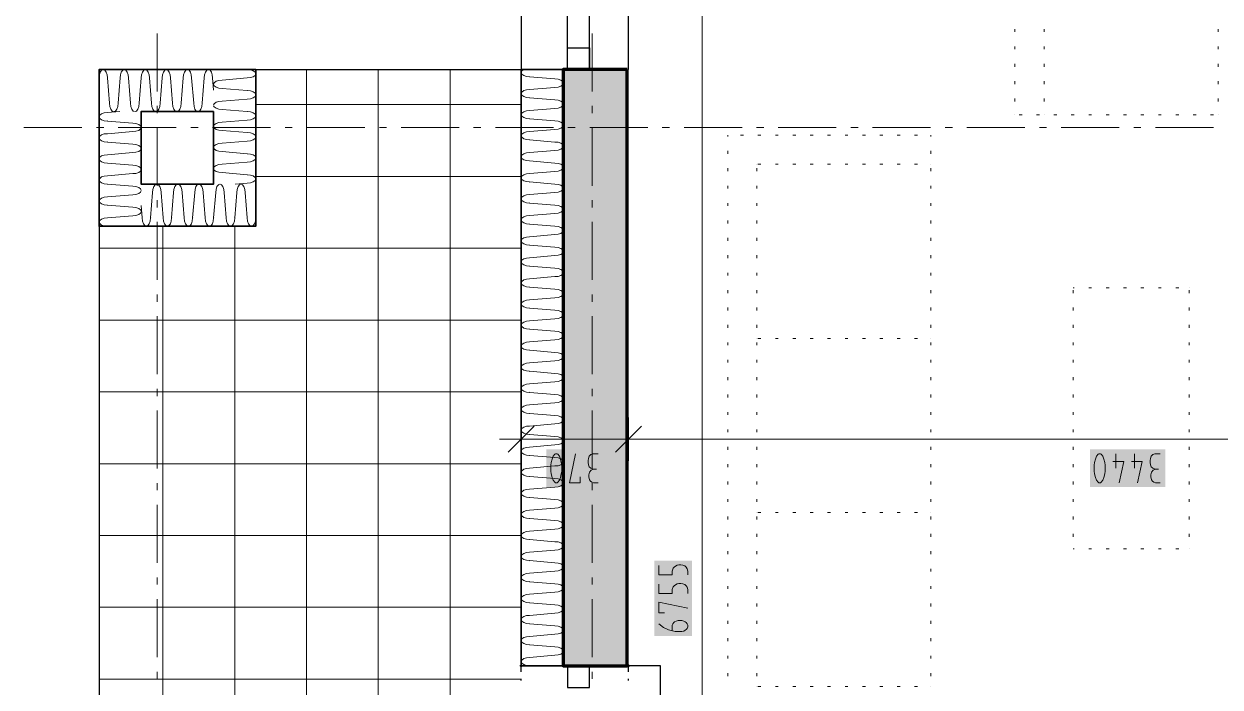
# Model space of a CAD drawing. Header units: millimetres. Extents: x 0 to 594, y 0 to 420.
# Drawn here: x 58.98 to 101.23, y 322.27 to 345.7 of the extents above; entities that cross this region are included whole.
import ezdxf

# ---------------------------------------------------------------- set-up
doc = ezdxf.new("R2010")
doc.units = ezdxf.units.MM
doc.header["$LTSCALE"] = 8
for name, color, linetype in [('PDF_Dvere', 7, 'Continuous'), ('PDF_Koty delkove', 7, 'Continuous'), ('PDF_Nabytek', 7, 'Continuous'), ('PDF_Obecne 0.25', 7, 'Continuous'), ('PDF_Okna', 7, 'Continuous'), ('PDF_Osy hlavni', 7, 'Continuous'), ('PDF_Srafy', 7, 'Continuous'), ('PDF_Steny obvodove nosne', 7, 'Continuous'), ('PDF_Steny sendvic', 7, 'Continuous'), ('PDF_Zatepleni', 7, 'Continuous')]:
    doc.layers.add(name, color=color, linetype=linetype)

msp = doc.modelspace()

# ---------------------------------------------------------------- linework, layer by layer
at = {"layer": 'PDF_Dvere', "lineweight": 25}
msp.add_lwpolyline([(78.183, 323.026), (78.183, 322.257), (78.951, 322.257), (78.951, 323.026)], close=True, dxfattribs=at)
at = {"layer": 'PDF_Koty delkove', "lineweight": 18}
for points in [[(82.938, 159.232), (82.938, 169.575), (82.938, 201.513), (82.938, 202.999), (82.938, 214.633), (82.938, 215.761), (82.938, 237.337), (82.938, 238.823), (82.938, 283.359), (82.938, 285.972), (82.938, 287.356), (82.938, 356.594), (82.938, 360.489)], [(76.543, 331.801), (76.543, 331.032), (76.543, 330.263)], [(80.335, 331.801), (80.335, 331.032), (80.335, 330.263)], [(77.004, 331.493), (76.081, 330.571)], [(80.796, 331.493), (79.874, 330.571)], [(76.543, 331.032), (75.774, 331.032)], [(151.726, 331.032), (138.23, 331.032), (135.604, 331.032), (123.744, 331.032), (117.081, 331.032), (115.595, 331.032), (80.335, 331.032), (76.543, 331.032)], [(77.59, 330.109), (77.59, 329.904), (77.604, 329.802), (77.631, 329.682), (77.672, 329.58), (77.726, 329.511), (77.754, 329.495), (77.808, 329.495), (77.836, 329.511), (77.891, 329.58), (77.932, 329.682), (77.96, 329.802), (77.973, 329.904), (77.973, 330.109), (77.96, 330.211), (77.932, 330.331), (77.891, 330.434), (77.836, 330.502), (77.808, 330.52), (77.754, 330.52), (77.726, 330.502), (77.672, 330.434), (77.631, 330.331), (77.604, 330.211), (77.59, 330.109)], [(78.631, 329.699), (78.631, 329.495), (78.247, 329.495), (78.465, 330.52)], [(79.26, 330.52), (79.068, 330.52), (79, 330.485), (78.945, 330.434), (78.918, 330.348), (78.904, 330.28), (78.904, 330.211), (78.918, 330.126), (78.945, 330.058), (79, 330.007), (79.095, 329.972)], [(96.788, 330.109), (96.788, 329.904), (96.801, 329.802), (96.829, 329.682), (96.87, 329.58), (96.924, 329.511), (96.952, 329.495), (97.006, 329.495), (97.034, 329.511), (97.088, 329.58), (97.129, 329.682), (97.157, 329.802), (97.171, 329.904), (97.171, 330.109), (97.157, 330.211), (97.129, 330.331), (97.088, 330.434), (97.034, 330.502), (97.006, 330.52), (96.952, 330.52), (96.924, 330.502), (96.87, 330.434), (96.829, 330.331), (96.801, 330.211), (96.788, 330.109)], [(97.554, 330.52), (97.554, 330.007)], [(98.211, 330.52), (98.211, 330.007)], [(99.114, 330.52), (98.923, 330.52), (98.855, 330.485), (98.8, 330.434), (98.773, 330.348), (98.759, 330.28), (98.759, 330.211), (98.773, 330.126), (98.8, 330.058), (98.855, 330.007), (98.95, 329.972)], [(97.445, 330.246), (97.828, 330.246), (97.663, 329.495)], [(98.102, 330.246), (98.485, 330.246), (98.32, 329.495)], [(79.26, 329.495), (79.095, 329.495), (79.04, 329.511), (78.986, 329.546), (78.958, 329.597), (78.931, 329.699), (78.931, 329.767), (78.958, 329.87), (79.013, 329.938), (79.095, 329.972), (79.205, 329.972)], [(99.114, 329.495), (98.95, 329.495), (98.895, 329.511), (98.841, 329.546), (98.813, 329.597), (98.786, 329.699), (98.786, 329.767), (98.813, 329.87), (98.868, 329.938), (98.95, 329.972), (99.059, 329.972)], [(81.4, 326.237), (81.878, 326.237), (81.878, 326.374), (81.913, 326.47), (81.964, 326.525), (82.049, 326.579), (82.117, 326.593), (82.185, 326.593), (82.254, 326.579), (82.322, 326.552), (82.373, 326.511), (82.408, 326.457), (82.425, 326.374), (82.425, 326.237)], [(81.4, 326.566), (81.4, 326.237)], [(81.4, 325.909), (81.4, 325.58), (81.878, 325.58), (81.878, 325.717), (81.913, 325.813), (81.964, 325.868), (82.049, 325.922), (82.117, 325.936), (82.185, 325.936), (82.254, 325.922), (82.322, 325.895), (82.373, 325.854), (82.408, 325.8), (82.425, 325.717), (82.425, 325.58)], [(81.604, 324.895), (81.4, 324.895), (81.4, 325.279), (82.425, 325.06)], [(81.878, 324.266), (81.878, 324.458), (81.895, 324.513), (81.929, 324.554), (81.964, 324.581), (82.014, 324.608), (82.083, 324.622), (82.219, 324.622), (82.288, 324.608), (82.339, 324.581), (82.373, 324.554), (82.408, 324.513), (82.425, 324.458), (82.425, 324.403), (82.408, 324.348), (82.373, 324.307), (82.339, 324.28), (82.288, 324.252), (82.219, 324.238), (81.98, 324.238), (81.741, 324.293), (81.57, 324.375), (81.4, 324.513)]]:
    msp.add_lwpolyline(points, dxfattribs=at)
at = {"layer": 'PDF_Koty delkove', "color": 7, "lineweight": 18, "true_color": 0xffffff, "transparency": 33554559}
for points in [[(79.441, 330.673), (77.436, 330.673), (79.441, 329.341), (77.436, 329.341)], [(99.296, 330.673), (96.634, 330.673), (99.296, 329.341), (96.634, 329.341)], [(82.579, 324.084), (82.579, 326.746), (81.246, 324.084), (81.246, 326.746)]]:
    msp.add_solid(points, dxfattribs=at)
at = {"layer": 'PDF_Nabytek', "lineweight": 13}
for points in [[(93.987, 345.42), (93.987, 345.522)], [(95.012, 345.42), (95.012, 345.522)], [(101.162, 345.42), (101.162, 345.522)], [(93.987, 344.805), (93.987, 344.907)], [(95.012, 344.805), (95.012, 344.907)], [(101.162, 344.805), (101.162, 344.907)], [(93.987, 344.19), (93.987, 344.292)], [(95.012, 344.19), (95.012, 344.292)], [(101.162, 344.19), (101.162, 344.292)], [(93.987, 343.575), (93.987, 343.677)], [(95.012, 343.575), (95.012, 343.677)], [(101.162, 343.575), (101.162, 343.677)], [(93.987, 342.96), (93.987, 343.062)], [(95.012, 342.96), (95.012, 343.062)], [(101.162, 342.96), (101.162, 343.062)], [(93.987, 342.486), (93.987, 342.486)], [(93.987, 342.486), (93.987, 342.486)], [(94.235, 342.486), (94.132, 342.486)], [(94.85, 342.486), (94.747, 342.486)], [(95.012, 342.486), (95.012, 342.486)], [(95.465, 342.486), (95.362, 342.486)], [(96.08, 342.486), (95.977, 342.486)], [(96.695, 342.486), (96.592, 342.486)], [(97.31, 342.486), (97.207, 342.486)], [(97.925, 342.486), (97.822, 342.486)], [(98.54, 342.486), (98.437, 342.486)], [(99.155, 342.486), (99.052, 342.486)], [(99.77, 342.486), (99.667, 342.486)], [(100.385, 342.486), (100.282, 342.486)], [(101, 342.486), (100.897, 342.486)], [(101.162, 342.486), (101.162, 342.486)], [(83.843, 341.767), (83.843, 341.767)], [(83.843, 341.73), (83.843, 341.767)], [(83.843, 341.767), (83.843, 341.767)], [(84.395, 341.767), (84.292, 341.767)], [(85.01, 341.767), (84.907, 341.767)], [(85.625, 341.767), (85.522, 341.767)], [(86.24, 341.767), (86.137, 341.767)], [(86.855, 341.767), (86.752, 341.767)], [(87.47, 341.767), (87.367, 341.767)], [(88.085, 341.767), (87.982, 341.767)], [(88.7, 341.767), (88.597, 341.767)], [(89.315, 341.767), (89.212, 341.767)], [(89.93, 341.767), (89.827, 341.767)], [(90.545, 341.767), (90.442, 341.767)], [(91.018, 341.73), (91.018, 341.767)], [(91.018, 341.767), (91.018, 341.767)], [(91.018, 341.767), (91.018, 341.767)], [(83.843, 341.115), (83.843, 341.217)], [(91.018, 341.115), (91.018, 341.217)], [(83.843, 340.5), (83.843, 340.602)], [(84.868, 340.742), (84.868, 340.742)], [(84.868, 340.742), (84.868, 340.742)], [(84.868, 340.5), (84.868, 340.602)], [(85.01, 340.742), (84.907, 340.742)], [(85.625, 340.742), (85.522, 340.742)], [(86.24, 340.742), (86.137, 340.742)], [(86.855, 340.742), (86.752, 340.742)], [(87.47, 340.742), (87.367, 340.742)], [(88.085, 340.742), (87.982, 340.742)], [(88.7, 340.742), (88.597, 340.742)], [(89.315, 340.742), (89.212, 340.742)], [(89.93, 340.742), (89.827, 340.742)], [(90.545, 340.742), (90.442, 340.742)], [(91.018, 340.742), (91.018, 340.742)], [(91.018, 340.5), (91.018, 340.602)], [(83.843, 339.885), (83.843, 339.987)], [(84.868, 339.885), (84.868, 339.987)], [(91.018, 339.885), (91.018, 339.987)], [(83.843, 339.27), (83.843, 339.372)], [(84.868, 339.27), (84.868, 339.372)], [(91.018, 339.27), (91.018, 339.372)], [(83.843, 338.655), (83.843, 338.757)], [(84.868, 338.655), (84.868, 338.757)], [(91.018, 338.655), (91.018, 338.757)], [(83.843, 338.04), (83.843, 338.142)], [(84.868, 338.04), (84.868, 338.142)], [(91.018, 338.04), (91.018, 338.142)], [(83.843, 337.425), (83.843, 337.527)], [(84.868, 337.425), (84.868, 337.527)], [(91.018, 337.425), (91.018, 337.527)], [(83.843, 336.81), (83.843, 336.912)], [(84.868, 336.81), (84.868, 336.912)], [(91.018, 336.81), (91.018, 336.912)], [(96.08, 336.383), (96.037, 336.383)], [(96.037, 336.383), (96.037, 336.383)], [(96.037, 336.383), (96.037, 336.383)], [(96.695, 336.383), (96.592, 336.383)], [(97.31, 336.383), (97.207, 336.383)], [(97.925, 336.383), (97.822, 336.383)], [(98.54, 336.383), (98.437, 336.383)], [(99.155, 336.383), (99.052, 336.383)], [(99.77, 336.383), (99.667, 336.383)], [(100.137, 336.383), (100.137, 336.383)], [(100.137, 336.383), (100.137, 336.383)], [(83.843, 336.195), (83.843, 336.297)], [(84.868, 336.195), (84.868, 336.297)], [(91.018, 336.195), (91.018, 336.297)], [(96.037, 336.195), (96.037, 336.297)], [(100.137, 336.195), (100.137, 336.297)], [(83.843, 335.58), (83.843, 335.682)], [(84.868, 335.58), (84.868, 335.682)], [(91.018, 335.58), (91.018, 335.682)], [(96.037, 335.58), (96.037, 335.682)], [(100.137, 335.58), (100.137, 335.682)], [(83.843, 334.965), (83.843, 335.067)], [(84.868, 334.965), (84.868, 335.067)], [(91.018, 334.965), (91.018, 335.067)], [(96.037, 334.965), (96.037, 335.067)], [(100.137, 334.965), (100.137, 335.067)], [(83.843, 334.35), (83.843, 334.452)], [(84.868, 334.592), (84.868, 334.592)], [(84.868, 334.35), (84.868, 334.452)], [(85.01, 334.592), (84.907, 334.592)], [(85.625, 334.592), (85.522, 334.592)], [(86.24, 334.592), (86.137, 334.592)], [(86.855, 334.592), (86.752, 334.592)], [(87.47, 334.592), (87.367, 334.592)], [(88.085, 334.592), (87.982, 334.592)], [(88.7, 334.592), (88.597, 334.592)], [(89.315, 334.592), (89.212, 334.592)], [(89.93, 334.592), (89.827, 334.592)], [(90.545, 334.592), (90.442, 334.592)], [(91.018, 334.592), (91.018, 334.592)], [(91.018, 334.35), (91.018, 334.452)], [(96.037, 334.35), (96.037, 334.452)], [(100.137, 334.35), (100.137, 334.452)], [(83.843, 333.735), (83.843, 333.837)], [(84.868, 333.735), (84.868, 333.837)], [(91.018, 333.735), (91.018, 333.837)], [(96.037, 333.735), (96.037, 333.837)], [(100.137, 333.735), (100.137, 333.837)], [(83.843, 333.12), (83.843, 333.222)], [(84.868, 333.12), (84.868, 333.222)], [(91.018, 333.12), (91.018, 333.222)], [(96.037, 333.12), (96.037, 333.222)], [(100.137, 333.12), (100.137, 333.222)], [(83.843, 332.505), (83.843, 332.607)], [(84.868, 332.505), (84.868, 332.607)], [(91.018, 332.505), (91.018, 332.607)], [(96.037, 332.505), (96.037, 332.607)], [(100.137, 332.505), (100.137, 332.607)], [(83.843, 331.89), (83.843, 331.992)], [(84.868, 331.89), (84.868, 331.992)], [(91.018, 331.89), (91.018, 331.992)], [(96.037, 331.89), (96.037, 331.992)], [(100.137, 331.89), (100.137, 331.992)], [(83.843, 331.275), (83.843, 331.377)], [(84.868, 331.275), (84.868, 331.377)], [(91.018, 331.275), (91.018, 331.377)], [(96.037, 331.275), (96.037, 331.377)], [(100.137, 331.275), (100.137, 331.377)], [(83.843, 330.66), (83.843, 330.762)], [(84.868, 330.66), (84.868, 330.762)], [(91.018, 330.66), (91.018, 330.762)], [(96.037, 330.66), (96.037, 330.762)], [(100.137, 330.66), (100.137, 330.762)], [(83.843, 330.045), (83.843, 330.147)], [(84.868, 330.045), (84.868, 330.147)], [(91.018, 330.045), (91.018, 330.147)], [(96.037, 330.045), (96.037, 330.147)], [(100.137, 330.045), (100.137, 330.147)], [(83.843, 329.43), (83.843, 329.532)], [(84.868, 329.43), (84.868, 329.532)], [(91.018, 329.43), (91.018, 329.532)], [(96.037, 329.43), (96.037, 329.532)], [(100.137, 329.43), (100.137, 329.532)], [(83.843, 328.815), (83.843, 328.917)], [(84.868, 328.815), (84.868, 328.917)], [(91.018, 328.815), (91.018, 328.917)], [(96.037, 328.815), (96.037, 328.917)], [(100.137, 328.815), (100.137, 328.917)], [(84.868, 328.442), (84.868, 328.442)], [(85.01, 328.442), (84.907, 328.442)], [(85.625, 328.442), (85.522, 328.442)], [(86.24, 328.442), (86.137, 328.442)], [(86.855, 328.442), (86.752, 328.442)], [(87.47, 328.442), (87.367, 328.442)], [(88.085, 328.442), (87.982, 328.442)], [(88.7, 328.442), (88.597, 328.442)], [(89.315, 328.442), (89.212, 328.442)], [(89.93, 328.442), (89.827, 328.442)], [(90.545, 328.442), (90.442, 328.442)], [(91.018, 328.442), (91.018, 328.442)], [(83.843, 328.2), (83.843, 328.302)], [(84.868, 328.2), (84.868, 328.302)], [(91.018, 328.2), (91.018, 328.302)], [(96.037, 328.2), (96.037, 328.302)], [(100.137, 328.2), (100.137, 328.302)], [(83.843, 327.585), (83.843, 327.687)], [(84.868, 327.585), (84.868, 327.687)], [(91.018, 327.585), (91.018, 327.687)], [(96.037, 327.585), (96.037, 327.687)], [(100.137, 327.585), (100.137, 327.687)], [(83.843, 326.97), (83.843, 327.072)], [(84.868, 326.97), (84.868, 327.072)], [(91.018, 326.97), (91.018, 327.072)], [(96.08, 327.158), (96.037, 327.158)], [(96.037, 327.158), (96.037, 327.158)], [(96.037, 327.158), (96.037, 327.158)], [(96.695, 327.158), (96.592, 327.158)], [(97.31, 327.158), (97.207, 327.158)], [(97.925, 327.158), (97.822, 327.158)], [(98.54, 327.158), (98.437, 327.158)], [(99.155, 327.158), (99.052, 327.158)], [(99.77, 327.158), (99.667, 327.158)], [(100.137, 327.158), (100.137, 327.158)], [(100.137, 327.158), (100.137, 327.158)], [(83.843, 326.355), (83.843, 326.457)], [(84.868, 326.355), (84.868, 326.457)], [(91.018, 326.355), (91.018, 326.457)], [(83.843, 325.74), (83.843, 325.842)], [(84.868, 325.74), (84.868, 325.842)], [(91.018, 325.74), (91.018, 325.842)], [(83.843, 325.125), (83.843, 325.227)], [(84.868, 325.125), (84.868, 325.227)], [(91.018, 325.125), (91.018, 325.227)], [(83.843, 324.51), (83.843, 324.612)], [(84.868, 324.51), (84.868, 324.612)], [(91.018, 324.51), (91.018, 324.612)], [(83.843, 323.895), (83.843, 323.997)], [(84.868, 323.895), (84.868, 323.997)], [(91.018, 323.895), (91.018, 323.997)], [(83.843, 323.28), (83.843, 323.382)], [(84.868, 323.28), (84.868, 323.382)], [(91.018, 323.28), (91.018, 323.382)], [(83.843, 322.665), (83.843, 322.767)], [(84.868, 322.665), (84.868, 322.767)], [(91.018, 322.665), (91.018, 322.767)], [(84.868, 322.292), (84.868, 322.292)], [(84.868, 322.292), (84.868, 322.292)], [(85.01, 322.292), (84.907, 322.292)], [(85.625, 322.292), (85.522, 322.292)], [(86.24, 322.292), (86.137, 322.292)], [(86.855, 322.292), (86.752, 322.292)], [(87.47, 322.292), (87.367, 322.292)], [(88.085, 322.292), (87.982, 322.292)], [(88.7, 322.292), (88.597, 322.292)], [(89.315, 322.292), (89.212, 322.292)], [(89.93, 322.292), (89.827, 322.292)], [(90.545, 322.292), (90.442, 322.292)], [(91.018, 322.292), (91.018, 322.292)]]:
    msp.add_lwpolyline(points, dxfattribs=at)
at = {"layer": 'PDF_Obecne 0.25', "lineweight": 25}
for points in [[(67.164, 344.089), (76.543, 344.089)], [(61.629, 338.554), (61.629, 287.254)], [(80.335, 312.776), (81.463, 312.776), (81.463, 323.026), (80.335, 323.026)]]:
    msp.add_lwpolyline(points, dxfattribs=at)
at = {"layer": 'PDF_Okna', "lineweight": 25}
for points in [[(76.543, 354.339), (76.543, 344.089)], [(78.183, 344.089), (78.183, 354.339)], [(78.951, 344.089), (78.951, 354.339)], [(80.335, 344.089), (80.335, 354.339)]]:
    msp.add_lwpolyline(points, dxfattribs=at)
msp.add_lwpolyline([(78.183, 344.089), (78.183, 344.858), (78.951, 344.858), (78.951, 344.089)], close=True, dxfattribs=at)
at = {"layer": 'PDF_Osy hlavni', "lineweight": 18}
for points in [[(63.679, 343.318), (63.679, 345.368)], [(79.054, 345.368), (79.054, 343.318), (79.054, 345.368)], [(63.679, 342.55), (63.679, 342.806)], [(79.054, 342.806), (79.054, 342.55), (79.054, 342.806)], [(61.025, 342.039), (58.975, 342.039)], [(61.794, 342.039), (61.537, 342.039)], [(64.356, 342.039), (62.306, 342.039)], [(63.679, 339.987), (63.679, 342.037)], [(65.125, 342.039), (64.869, 342.039)], [(67.687, 342.039), (65.637, 342.039)], [(68.456, 342.039), (68.2, 342.039)], [(71.019, 342.039), (68.969, 342.039)], [(71.787, 342.039), (71.531, 342.039)], [(74.35, 342.039), (72.3, 342.039)], [(75.119, 342.039), (74.862, 342.039)], [(77.681, 342.039), (75.631, 342.039)], [(78.45, 342.039), (78.194, 342.039)], [(81.012, 342.039), (78.962, 342.039)], [(79.054, 342.037), (79.054, 339.987), (79.054, 342.037)], [(81.781, 342.039), (81.525, 342.039)], [(84.344, 342.039), (82.294, 342.039)], [(85.112, 342.039), (84.856, 342.039)], [(87.675, 342.039), (85.625, 342.039)], [(88.443, 342.039), (88.187, 342.039)], [(91.006, 342.039), (88.956, 342.039)], [(91.775, 342.039), (91.518, 342.039)], [(94.337, 342.039), (92.287, 342.039)], [(95.106, 342.039), (94.85, 342.039)], [(97.668, 342.039), (95.618, 342.039)], [(98.437, 342.039), (98.181, 342.039)], [(101, 342.039), (98.95, 342.039)], [(63.679, 339.218), (63.679, 339.475)], [(79.054, 339.475), (79.054, 339.218), (79.054, 339.475)], [(63.679, 336.656), (63.679, 338.706)], [(79.054, 338.706), (79.054, 336.656), (79.054, 338.706)], [(63.679, 335.887), (63.679, 336.143)], [(79.054, 336.143), (79.054, 335.887), (79.054, 336.143)], [(63.679, 333.325), (63.679, 335.375)], [(79.054, 335.375), (79.054, 333.325), (79.054, 335.375)], [(63.679, 332.556), (63.679, 332.812)], [(79.054, 332.812), (79.054, 332.556), (79.054, 332.812)], [(63.679, 329.993), (63.679, 332.043)], [(79.054, 332.043), (79.054, 329.993), (79.054, 332.043)], [(63.679, 329.225), (63.679, 329.481)], [(79.054, 329.481), (79.054, 329.225), (79.054, 329.481)], [(63.679, 326.662), (63.679, 328.712)], [(79.054, 328.712), (79.054, 326.662), (79.054, 328.712)], [(63.679, 325.893), (63.679, 326.15)], [(79.054, 326.15), (79.054, 325.893), (79.054, 326.15)], [(63.679, 323.331), (63.679, 325.381)], [(79.054, 325.381), (79.054, 323.331), (79.054, 325.381)], [(63.679, 322.562), (63.679, 322.818)], [(79.054, 322.562), (79.054, 322.818), (79.054, 322.562)]]:
    msp.add_lwpolyline(points, dxfattribs=at)
at = {"layer": 'PDF_Srafy', "lineweight": 9}
for points in [[(68.957, 344.089), (68.957, 342.85), (68.957, 337.776), (68.957, 332.703), (68.957, 327.629), (68.957, 322.556), (68.957, 317.482), (68.957, 312.409), (68.957, 307.335), (68.957, 302.262), (68.957, 297.189), (68.957, 292.115)], [(71.494, 344.089), (71.494, 340.313), (71.494, 335.239), (71.494, 330.166), (71.494, 325.093), (71.494, 320.019), (71.494, 314.946), (71.494, 309.872), (71.494, 304.799), (71.494, 299.725), (71.494, 294.652), (71.494, 289.578), (71.494, 287.254)], [(74.031, 344.089), (74.031, 342.85), (74.031, 337.776)], [(76.543, 342.85), (74.031, 342.85), (68.957, 342.85), (67.164, 342.85)], [(76.543, 340.313), (71.494, 340.313), (67.164, 340.313)], [(63.884, 338.554), (63.884, 337.776), (63.884, 332.703), (63.884, 327.629), (63.884, 322.556), (63.884, 317.482), (63.884, 312.409), (63.884, 307.335), (63.884, 302.262), (63.884, 297.189)], [(66.421, 338.554), (66.421, 335.239), (66.421, 330.166), (66.421, 325.093), (66.421, 320.019), (66.421, 314.946), (66.421, 309.872), (66.421, 304.799), (66.421, 299.725), (66.421, 294.652)], [(76.543, 337.776), (74.031, 337.776), (68.957, 337.776), (63.884, 337.776), (61.629, 337.776)], [(74.031, 337.776), (74.031, 332.703), (74.031, 327.629), (74.031, 322.556), (74.031, 317.482), (74.031, 312.409), (74.031, 307.335), (74.031, 302.262), (74.031, 297.189), (74.031, 292.115), (74.031, 287.254)], [(76.543, 335.239), (71.494, 335.239), (66.421, 335.239), (61.629, 335.239)], [(63.884, 332.703), (61.629, 332.703)], [(76.543, 332.703), (74.031, 332.703), (68.957, 332.703), (63.884, 332.703)], [(76.543, 330.166), (71.494, 330.166), (66.421, 330.166), (61.629, 330.166)], [(63.884, 327.629), (61.629, 327.629)], [(76.543, 327.629), (74.031, 327.629), (68.957, 327.629), (63.884, 327.629)], [(66.421, 325.093), (61.629, 325.093)], [(76.543, 325.093), (71.494, 325.093), (66.421, 325.093)], [(68.957, 322.556), (63.884, 322.556), (61.629, 322.556)], [(76.543, 322.556), (74.031, 322.556), (68.957, 322.556)]]:
    msp.add_lwpolyline(points, dxfattribs=at)
at = {"layer": 'PDF_Steny obvodove nosne', "lineweight": 70}
msp.add_lwpolyline([(80.284, 344.089), (78.951, 344.089), (78.183, 344.089), (78.029, 344.089), (78.029, 323.026), (78.183, 323.026), (78.951, 323.026), (80.284, 323.026), (80.284, 344.089)], dxfattribs=at)
at = {"layer": 'PDF_Steny obvodove nosne', "color": 9, "lineweight": 9, "true_color": 0xc0c0c0, "transparency": 33554559}
msp.add_solid([(80.284, 323.026), (80.284, 344.089), (78.029, 323.026), (78.029, 344.089)], dxfattribs=at)
at = {"layer": 'PDF_Steny sendvic', "lineweight": 25}
for points in [[(76.543, 322.818), (76.543, 323.026)], [(80.335, 322.818), (80.335, 323.026)], [(76.543, 322.511), (76.543, 322.562)], [(80.335, 322.511), (80.335, 322.562)]]:
    msp.add_lwpolyline(points, dxfattribs=at)
at = {"layer": 'PDF_Steny sendvic', "lineweight": 25, "transparency": 33554559}
for points in [[(76.543, 322.962), (76.479, 323.026), (76.607, 323.026), (76.543, 323.09)], [(80.335, 322.962), (80.271, 323.026), (80.399, 323.026), (80.335, 323.09)]]:
    msp.add_solid(points, dxfattribs=at)
at = {"layer": 'PDF_Zatepleni', "lineweight": 9}
for points in [[(61.778, 344.089), (61.721, 344.067), (61.673, 344.002), (61.64, 343.906), (61.629, 343.792)], [(62.134, 342.603), (62.092, 342.624), (62.044, 342.689), (62.011, 342.786), (62, 342.9), (61.926, 343.792), (61.915, 343.906), (61.883, 344.002), (61.835, 344.067), (61.778, 344.089)], [(62.165, 342.603), (62.206, 342.624), (62.255, 342.689), (62.287, 342.786), (62.299, 342.9), (62.372, 343.792), (62.384, 343.906), (62.416, 344.002), (62.464, 344.067), (62.521, 344.089)], [(62.669, 343.792), (62.658, 343.906), (62.626, 344.002), (62.578, 344.067), (62.521, 344.089)], [(63.042, 342.9), (63.115, 343.792), (63.127, 343.906), (63.159, 344.002), (63.207, 344.067), (63.264, 344.089)], [(63.413, 343.792), (63.401, 343.906), (63.369, 344.002), (63.321, 344.067), (63.264, 344.089)], [(63.785, 342.9), (63.858, 343.792), (63.87, 343.906), (63.902, 344.002), (63.95, 344.067), (64.007, 344.089)], [(64.156, 343.792), (64.144, 343.906), (64.112, 344.002), (64.064, 344.067), (64.007, 344.089)], [(64.528, 342.9), (64.602, 343.792), (64.613, 343.906), (64.645, 344.002), (64.693, 344.067), (64.75, 344.089)], [(64.899, 343.792), (64.887, 343.906), (64.855, 344.002), (64.807, 344.067), (64.75, 344.089)], [(65.271, 342.9), (65.345, 343.792), (65.356, 343.906), (65.388, 344.002), (65.436, 344.067), (65.493, 344.089)], [(65.642, 343.792), (65.631, 343.906), (65.598, 344.002), (65.55, 344.067), (65.493, 344.089)], [(65.678, 343.585), (65.699, 343.626), (65.764, 343.675), (65.861, 343.707), (65.975, 343.719), (66.867, 343.792), (66.981, 343.803), (67.077, 343.836), (67.141, 343.884), (67.164, 343.941), (67.141, 343.998), (67.077, 344.046), (66.981, 344.078), (66.867, 344.089)], [(76.637, 344.089), (76.63, 344.087), (76.565, 344.039), (76.543, 343.982)], [(76.543, 343.982), (76.565, 343.925), (76.63, 343.877), (76.726, 343.845), (76.84, 343.833)], [(62.669, 343.792), (62.743, 342.9)], [(63.413, 343.792), (63.486, 342.9)], [(64.156, 343.792), (64.229, 342.9)], [(64.899, 343.792), (64.972, 342.9)], [(65.642, 343.792), (65.678, 343.357)], [(65.678, 342.842), (65.699, 342.883), (65.764, 342.932), (65.861, 342.964), (65.975, 342.976), (66.867, 343.049), (66.981, 343.06), (67.077, 343.093), (67.141, 343.141), (67.164, 343.198), (67.141, 343.255), (67.077, 343.303), (66.981, 343.335), (66.867, 343.346), (65.975, 343.42), (65.861, 343.431), (65.764, 343.464), (65.699, 343.512), (65.678, 343.554)], [(77.732, 343.76), (76.84, 343.833)], [(77.732, 343.76), (77.732, 343.76)], [(78.029, 343.626), (78.008, 343.667), (77.943, 343.716), (77.846, 343.748), (77.732, 343.76)], [(77.732, 343.461), (77.846, 343.472), (77.943, 343.505), (78.008, 343.553), (78.029, 343.595)], [(65.975, 343.42), (65.975, 343.42)], [(76.84, 343.387), (76.726, 343.376), (76.63, 343.344), (76.565, 343.296), (76.543, 343.239)], [(76.543, 343.239), (76.565, 343.182), (76.63, 343.134), (76.726, 343.101), (76.84, 343.09)], [(76.84, 343.387), (77.732, 343.461)], [(62.299, 342.9), (62.299, 342.9)], [(62.743, 342.9), (62.754, 342.786), (62.787, 342.689), (62.835, 342.624), (62.877, 342.603)], [(62.998, 342.689), (63.03, 342.786), (63.042, 342.9)], [(63.042, 342.9), (63.042, 342.9)], [(63.486, 342.9), (63.498, 342.786), (63.53, 342.689), (63.578, 342.624), (63.62, 342.603)], [(63.651, 342.603), (63.693, 342.624), (63.741, 342.689), (63.773, 342.786), (63.785, 342.9)], [(63.785, 342.9), (63.785, 342.9)], [(64.229, 342.9), (64.241, 342.786), (64.273, 342.689), (64.321, 342.624), (64.363, 342.603)], [(64.394, 342.603), (64.436, 342.624), (64.484, 342.689), (64.517, 342.786), (64.528, 342.9)], [(64.528, 342.9), (64.528, 342.9)], [(64.972, 342.9), (64.984, 342.786), (65.016, 342.689), (65.065, 342.624), (65.106, 342.603)], [(65.137, 342.603), (65.179, 342.624), (65.227, 342.689), (65.26, 342.786), (65.271, 342.9)], [(65.271, 342.9), (65.271, 342.9)], [(65.678, 342.811), (65.699, 342.769), (65.764, 342.721), (65.861, 342.688), (65.975, 342.677), (66.867, 342.603), (66.981, 342.592), (67.077, 342.56), (67.141, 342.511), (67.164, 342.455), (67.141, 342.398), (67.077, 342.349), (66.981, 342.317), (66.867, 342.306), (65.975, 342.232), (65.861, 342.221), (65.764, 342.189), (65.699, 342.14), (65.678, 342.099)], [(77.732, 343.017), (76.84, 343.09)], [(76.84, 342.644), (77.732, 342.718)], [(77.732, 343.017), (77.732, 343.017)], [(78.029, 342.883), (78.008, 342.924), (77.943, 342.973), (77.846, 343.005), (77.732, 343.017)], [(77.732, 342.718), (77.846, 342.729), (77.943, 342.762), (78.008, 342.81), (78.029, 342.852)], [(62.361, 342.603), (61.926, 342.567), (61.813, 342.556), (61.716, 342.524), (61.652, 342.476), (61.629, 342.419), (61.652, 342.362), (61.716, 342.314), (61.813, 342.281), (61.926, 342.27), (62.818, 342.196)], [(62.908, 342.603), (62.95, 342.624), (62.998, 342.689)], [(65.975, 342.677), (65.975, 342.677)], [(76.84, 342.644), (76.726, 342.633), (76.63, 342.601), (76.565, 342.552), (76.543, 342.496)], [(76.543, 342.496), (76.565, 342.439), (76.63, 342.39), (76.726, 342.358), (76.84, 342.347)], [(77.732, 342.273), (76.84, 342.347)], [(63.115, 342.032), (63.094, 341.99), (63.029, 341.942), (62.932, 341.909), (62.818, 341.898), (61.926, 341.824), (61.813, 341.813), (61.716, 341.781), (61.652, 341.732), (61.629, 341.676), (61.652, 341.619), (61.716, 341.57), (61.813, 341.538), (61.926, 341.527), (62.818, 341.453)], [(62.818, 342.196), (62.818, 342.196)], [(63.115, 342.063), (63.094, 342.104), (63.029, 342.153), (62.932, 342.185), (62.818, 342.196)], [(65.678, 341.356), (65.699, 341.397), (65.764, 341.446), (65.861, 341.478), (65.975, 341.489), (66.867, 341.563), (66.981, 341.574), (67.077, 341.606), (67.141, 341.655), (67.164, 341.711), (67.141, 341.768), (67.077, 341.817), (66.981, 341.849), (66.867, 341.86), (65.975, 341.934), (65.861, 341.945), (65.764, 341.977), (65.699, 342.026), (65.678, 342.067)], [(65.975, 341.934), (65.975, 341.934)], [(76.84, 341.901), (76.726, 341.89), (76.63, 341.858), (76.565, 341.809), (76.543, 341.752)], [(76.84, 341.901), (77.732, 341.975)], [(77.732, 342.273), (77.732, 342.273)], [(78.008, 342.181), (77.943, 342.23), (77.846, 342.262), (77.732, 342.273)], [(77.732, 341.975), (77.846, 341.986), (77.943, 342.018), (78.008, 342.067), (78.029, 342.108)], [(78.029, 342.14), (78.008, 342.181)], [(62.818, 341.453), (62.818, 341.453)], [(63.115, 341.32), (63.094, 341.361), (63.029, 341.41), (62.932, 341.442), (62.818, 341.453)], [(76.543, 341.752), (76.565, 341.696), (76.63, 341.647)], [(76.63, 341.647), (76.726, 341.615), (76.84, 341.604)], [(77.732, 341.53), (76.84, 341.604)], [(77.732, 341.53), (77.732, 341.53)], [(78.029, 341.397), (78.008, 341.438), (77.943, 341.487), (77.846, 341.519), (77.732, 341.53)], [(63.115, 341.288), (63.094, 341.247), (63.029, 341.198), (62.932, 341.166), (62.818, 341.155), (61.926, 341.081), (61.813, 341.07), (61.716, 341.038), (61.652, 340.989), (61.629, 340.932), (61.652, 340.876), (61.716, 340.827), (61.813, 340.795), (61.926, 340.784), (62.818, 340.71)], [(65.678, 340.612), (65.699, 340.654), (65.764, 340.702), (65.861, 340.735), (65.975, 340.746), (66.867, 340.82), (66.981, 340.831), (67.077, 340.863), (67.141, 340.911), (67.164, 340.968), (67.141, 341.025), (67.077, 341.073), (66.981, 341.106), (66.867, 341.117), (65.975, 341.191), (65.861, 341.202), (65.764, 341.234), (65.699, 341.283), (65.678, 341.324)], [(65.975, 341.191), (65.975, 341.191)], [(76.84, 341.158), (76.726, 341.147), (76.63, 341.114), (76.565, 341.066), (76.543, 341.009)], [(76.84, 341.158), (77.732, 341.232)], [(77.732, 341.232), (77.846, 341.243), (77.943, 341.275), (78.008, 341.324), (78.029, 341.365)], [(62.818, 340.71), (62.818, 340.71)], [(63.115, 340.576), (63.094, 340.618), (63.029, 340.667), (62.932, 340.699), (62.818, 340.71)], [(76.543, 341.009), (76.565, 340.952), (76.63, 340.904), (76.726, 340.872), (76.84, 340.861)], [(77.732, 340.787), (76.84, 340.861)], [(77.732, 340.787), (77.732, 340.787)], [(78.029, 340.653), (78.008, 340.695), (77.943, 340.743), (77.846, 340.776), (77.732, 340.787)], [(77.732, 340.488), (77.846, 340.5), (77.943, 340.532), (78.008, 340.581), (78.029, 340.622)], [(63.115, 340.545), (63.094, 340.504), (63.029, 340.455), (62.932, 340.423), (62.818, 340.412), (61.926, 340.338), (61.813, 340.327), (61.716, 340.294), (61.652, 340.246), (61.629, 340.189), (61.629, 340.189), (61.652, 340.132), (61.716, 340.084), (61.813, 340.052), (61.926, 340.041), (62.818, 339.967)], [(66.432, 340.041), (66.867, 340.077), (66.981, 340.088), (67.077, 340.12), (67.141, 340.168), (67.164, 340.225), (67.141, 340.282), (67.077, 340.33), (66.981, 340.363), (66.867, 340.374), (65.975, 340.447), (65.861, 340.459), (65.764, 340.491), (65.699, 340.54), (65.678, 340.581)], [(65.975, 340.447), (65.975, 340.447)], [(76.84, 340.415), (76.726, 340.404), (76.63, 340.371), (76.565, 340.323), (76.543, 340.266)], [(76.543, 340.266), (76.565, 340.209), (76.63, 340.161), (76.726, 340.129), (76.84, 340.118)], [(76.84, 340.415), (77.732, 340.488)], [(63.115, 339.802), (63.094, 339.761), (63.029, 339.712), (62.932, 339.68), (62.818, 339.668), (61.926, 339.595), (61.813, 339.584), (61.716, 339.551), (61.652, 339.503), (61.629, 339.446), (61.652, 339.389), (61.716, 339.341), (61.813, 339.309), (61.926, 339.298), (62.818, 339.224)], [(62.818, 339.967), (62.818, 339.967)], [(63.115, 339.833), (63.094, 339.875), (63.029, 339.923), (62.932, 339.956), (62.818, 339.967)], [(63.656, 340.041), (63.614, 340.019), (63.566, 339.955), (63.533, 339.858), (63.522, 339.743)], [(63.821, 339.743), (63.809, 339.858), (63.777, 339.955), (63.729, 340.019), (63.687, 340.041)], [(64.399, 340.041), (64.357, 340.019), (64.309, 339.955), (64.276, 339.858), (64.265, 339.743)], [(64.564, 339.743), (64.552, 339.858), (64.52, 339.955), (64.472, 340.019), (64.43, 340.041)], [(65.142, 340.041), (65.1, 340.019), (65.052, 339.955), (65.02, 339.858), (65.008, 339.743)], [(65.307, 339.743), (65.296, 339.858), (65.263, 339.955), (65.215, 340.019), (65.173, 340.041)], [(65.844, 340.019), (65.795, 339.955), (65.763, 339.858), (65.751, 339.743)], [(65.885, 340.041), (65.844, 340.019)], [(66.05, 339.743), (66.039, 339.858), (66.006, 339.955), (65.958, 340.019), (65.916, 340.041)], [(66.628, 340.041), (66.587, 340.019), (66.538, 339.955), (66.506, 339.858), (66.494, 339.743), (66.421, 338.852), (66.41, 338.738), (66.377, 338.642), (66.329, 338.577), (66.272, 338.554)], [(66.659, 340.041), (66.701, 340.019), (66.749, 339.955), (66.782, 339.858), (66.793, 339.743), (66.867, 338.852), (66.878, 338.738), (66.91, 338.642), (66.959, 338.577), (67.015, 338.554)], [(77.732, 340.044), (76.84, 340.118)], [(77.732, 340.044), (77.732, 340.044)], [(78.029, 339.91), (78.008, 339.952), (77.943, 340), (77.846, 340.033), (77.732, 340.044)], [(77.732, 339.745), (77.846, 339.757), (77.943, 339.789), (78.008, 339.838), (78.029, 339.879)], [(63.522, 339.743), (63.448, 338.852), (63.437, 338.738), (63.405, 338.642), (63.357, 338.577), (63.3, 338.554)], [(63.522, 339.743), (63.522, 339.743)], [(63.894, 338.852), (63.821, 339.743)], [(64.265, 339.743), (64.192, 338.852), (64.18, 338.738), (64.148, 338.642), (64.1, 338.577), (64.043, 338.554)], [(64.265, 339.743), (64.265, 339.743)], [(64.637, 338.852), (64.564, 339.743)], [(65.008, 339.743), (64.935, 338.852), (64.923, 338.738), (64.891, 338.642), (64.843, 338.577), (64.786, 338.554)], [(65.008, 339.743), (65.008, 339.743)], [(65.381, 338.852), (65.307, 339.743)], [(65.751, 339.743), (65.678, 338.852), (65.666, 338.738), (65.634, 338.642), (65.586, 338.577), (65.529, 338.554)], [(65.751, 339.743), (65.751, 339.743)], [(66.124, 338.852), (66.05, 339.743)], [(66.494, 339.743), (66.494, 339.743)], [(76.84, 339.672), (76.726, 339.66), (76.63, 339.628), (76.565, 339.58), (76.543, 339.523)], [(76.543, 339.523), (76.543, 339.523)], [(76.543, 339.523), (76.565, 339.466), (76.63, 339.418), (76.726, 339.386), (76.84, 339.374)], [(76.84, 339.672), (77.732, 339.745)], [(77.732, 339.301), (76.84, 339.374)], [(63.115, 339.059), (63.094, 339.018), (63.029, 338.969), (62.932, 338.937), (62.818, 338.925), (61.926, 338.852), (61.813, 338.84), (61.716, 338.808), (61.652, 338.76), (61.629, 338.703), (61.652, 338.646), (61.716, 338.598), (61.813, 338.566), (61.926, 338.554)], [(62.818, 339.224), (62.818, 339.224)], [(62.932, 339.213), (62.818, 339.224)], [(63.115, 339.09), (63.094, 339.132), (63.029, 339.18), (62.932, 339.213)], [(63.151, 338.852), (63.115, 339.287)], [(76.84, 338.929), (76.726, 338.917), (76.63, 338.885), (76.565, 338.837), (76.543, 338.78)], [(76.84, 338.929), (77.732, 339.002)], [(77.732, 339.301), (77.732, 339.301)], [(78.029, 339.167), (78.008, 339.209), (77.943, 339.257), (77.846, 339.29), (77.732, 339.301)], [(77.732, 339.002), (77.846, 339.014), (77.943, 339.046)], [(77.943, 339.046), (78.008, 339.094), (78.029, 339.136)], [(63.151, 338.852), (63.162, 338.738), (63.195, 338.642), (63.243, 338.577), (63.3, 338.554)], [(63.894, 338.852), (63.906, 338.738), (63.938, 338.642), (63.986, 338.577), (64.043, 338.554)], [(64.637, 338.852), (64.649, 338.738), (64.681, 338.642), (64.729, 338.577), (64.786, 338.554)], [(65.381, 338.852), (65.392, 338.738), (65.424, 338.642), (65.472, 338.577), (65.529, 338.554)], [(66.124, 338.852), (66.135, 338.738), (66.167, 338.642), (66.215, 338.577), (66.272, 338.554)], [(67.015, 338.554), (67.072, 338.577), (67.121, 338.642), (67.153, 338.738), (67.164, 338.852)], [(76.543, 338.78), (76.565, 338.723), (76.63, 338.675), (76.726, 338.643), (76.84, 338.631)], [(77.732, 338.558), (76.84, 338.631)], [(77.732, 338.558), (77.732, 338.558)], [(78.029, 338.424), (78.008, 338.466), (77.943, 338.514), (77.846, 338.546), (77.732, 338.558)], [(76.84, 338.186), (76.726, 338.174), (76.63, 338.142), (76.565, 338.094), (76.543, 338.037)], [(76.84, 338.186), (77.732, 338.259)], [(77.732, 338.259), (77.846, 338.27), (77.943, 338.303), (78.008, 338.351), (78.029, 338.393)], [(76.543, 338.037), (76.565, 337.98), (76.63, 337.932), (76.726, 337.9), (76.84, 337.888)], [(77.732, 337.815), (76.84, 337.888)], [(77.732, 337.815), (77.732, 337.815)], [(78.029, 337.681), (78.008, 337.722), (77.943, 337.771), (77.846, 337.803), (77.732, 337.815)], [(77.732, 337.516), (77.846, 337.527), (77.943, 337.56), (78.008, 337.608), (78.029, 337.65)], [(77.732, 337.516), (76.84, 337.442), (76.726, 337.431), (76.63, 337.399), (76.565, 337.351), (76.543, 337.294)], [(76.543, 337.294), (76.565, 337.237), (76.63, 337.189), (76.726, 337.156), (76.84, 337.145)], [(77.732, 337.072), (76.84, 337.145)], [(77.732, 337.072), (77.732, 337.072)], [(78.029, 336.938), (78.008, 336.979), (77.943, 337.028), (77.846, 337.06), (77.732, 337.072)], [(77.732, 336.773), (77.846, 336.784), (77.943, 336.817), (78.008, 336.865), (78.029, 336.907)], [(77.732, 336.773), (76.84, 336.699), (76.726, 336.688), (76.63, 336.656), (76.565, 336.608), (76.543, 336.551)], [(76.543, 336.551), (76.565, 336.494), (76.63, 336.446), (76.726, 336.413), (76.84, 336.402)], [(77.732, 336.328), (76.84, 336.402)], [(77.732, 336.03), (76.84, 335.956), (76.726, 335.945), (76.63, 335.913), (76.565, 335.864), (76.543, 335.808)], [(77.732, 336.328), (77.732, 336.328)], [(78.029, 336.195), (78.008, 336.236), (77.943, 336.285), (77.846, 336.317), (77.732, 336.328)], [(77.732, 336.03), (77.846, 336.041), (77.943, 336.073), (78.008, 336.122), (78.029, 336.163)], [(76.543, 335.808), (76.565, 335.751), (76.63, 335.702), (76.726, 335.67), (76.84, 335.659)], [(77.732, 335.585), (76.84, 335.659)], [(77.732, 335.585), (77.732, 335.585)], [(78.029, 335.452), (78.008, 335.493), (77.943, 335.542), (77.846, 335.574), (77.732, 335.585)], [(76.84, 335.213), (76.726, 335.202), (76.63, 335.169), (76.565, 335.121), (76.543, 335.064)], [(76.84, 335.213), (77.732, 335.287)], [(77.732, 335.287), (77.846, 335.298), (77.943, 335.33), (78.008, 335.379), (78.029, 335.42)], [(76.543, 335.064), (76.565, 335.008), (76.63, 334.959), (76.726, 334.927)], [(76.726, 334.927), (76.84, 334.916)], [(77.732, 334.842), (76.84, 334.916)], [(77.732, 334.842), (77.732, 334.842)], [(78.029, 334.708), (78.008, 334.75), (77.943, 334.798), (77.846, 334.831), (77.732, 334.842)], [(77.732, 334.543), (77.846, 334.555), (77.943, 334.587), (78.008, 334.636), (78.029, 334.677)], [(77.732, 334.543), (76.84, 334.47), (76.726, 334.459), (76.63, 334.426), (76.565, 334.378), (76.543, 334.321)], [(76.543, 334.321), (76.565, 334.264), (76.63, 334.216), (76.726, 334.184), (76.84, 334.173)], [(77.732, 334.099), (76.84, 334.173)], [(77.732, 334.099), (77.732, 334.099)], [(78.029, 333.965), (78.008, 334.007), (77.943, 334.055), (77.846, 334.088), (77.732, 334.099)], [(77.732, 333.8), (77.846, 333.812), (77.943, 333.844), (78.008, 333.893), (78.029, 333.934)], [(77.732, 333.8), (76.84, 333.727), (76.726, 333.715), (76.63, 333.683), (76.565, 333.635), (76.543, 333.578)], [(76.543, 333.578), (76.565, 333.521), (76.63, 333.473), (76.726, 333.441), (76.84, 333.43)], [(77.732, 333.356), (76.84, 333.43)], [(76.84, 332.984), (77.732, 333.057)], [(77.732, 333.356), (77.732, 333.356)], [(78.029, 333.222), (78.008, 333.264), (77.943, 333.312), (77.846, 333.345), (77.732, 333.356)], [(77.732, 333.057), (77.846, 333.069), (77.943, 333.101), (78.008, 333.149), (78.029, 333.191)], [(76.84, 332.984), (76.726, 332.972), (76.63, 332.94), (76.565, 332.892), (76.543, 332.835)], [(76.543, 332.835), (76.565, 332.778), (76.63, 332.73), (76.726, 332.698), (76.84, 332.686)], [(77.732, 332.613), (76.84, 332.686)], [(77.732, 332.613), (77.732, 332.613)], [(77.846, 332.601), (77.732, 332.613)], [(78.029, 332.479), (78.008, 332.521), (77.943, 332.569), (77.846, 332.601)], [(76.84, 332.241), (76.726, 332.229), (76.63, 332.197), (76.565, 332.149), (76.543, 332.092)], [(76.84, 332.241), (77.732, 332.314)], [(77.732, 332.314), (77.846, 332.325), (77.943, 332.358), (78.008, 332.406), (78.029, 332.448)], [(76.543, 332.092), (76.565, 332.035), (76.63, 331.987), (76.726, 331.955), (76.84, 331.943)], [(77.732, 331.87), (76.84, 331.943)], [(77.732, 331.87), (77.732, 331.87)], [(78.029, 331.736), (78.008, 331.778), (77.943, 331.826), (77.846, 331.858), (77.732, 331.87)], [(76.84, 331.497), (76.726, 331.486), (76.63, 331.454), (76.565, 331.406), (76.543, 331.349)], [(76.543, 331.349), (76.565, 331.292), (76.63, 331.244), (76.726, 331.211), (76.84, 331.2)], [(76.84, 331.497), (77.732, 331.571)], [(77.732, 331.571), (77.846, 331.582), (77.943, 331.615), (78.008, 331.663), (78.029, 331.705)], [(77.732, 331.127), (76.84, 331.2)], [(77.732, 331.127), (77.732, 331.127)], [(78.029, 330.993), (78.008, 331.034), (77.943, 331.083), (77.846, 331.115), (77.732, 331.127)], [(77.732, 330.828), (77.846, 330.839), (77.943, 330.872), (78.008, 330.92), (78.029, 330.962)], [(76.84, 330.754), (76.726, 330.743), (76.63, 330.711), (76.565, 330.663), (76.543, 330.606)], [(76.543, 330.606), (76.565, 330.549), (76.63, 330.501), (76.726, 330.468), (76.84, 330.457)], [(76.84, 330.754), (77.732, 330.828)], [(77.732, 330.383), (76.84, 330.457)], [(76.84, 330.011), (77.732, 330.085)], [(77.732, 330.383), (77.732, 330.383)], [(78.029, 330.25), (78.008, 330.291), (77.943, 330.34), (77.846, 330.372), (77.732, 330.383)], [(77.732, 330.085), (77.846, 330.096), (77.943, 330.129), (78.008, 330.177), (78.029, 330.219)], [(76.84, 330.011), (76.726, 330), (76.63, 329.968), (76.565, 329.919), (76.543, 329.863)], [(76.543, 329.863), (76.565, 329.806), (76.63, 329.757), (76.726, 329.725), (76.84, 329.714)], [(77.732, 329.64), (76.84, 329.714)], [(77.732, 329.64), (77.732, 329.64)], [(78.029, 329.507), (78.008, 329.548), (77.943, 329.597), (77.846, 329.629), (77.732, 329.64)], [(76.84, 329.268), (76.726, 329.257), (76.63, 329.225), (76.565, 329.176), (76.543, 329.119)], [(76.84, 329.268), (77.732, 329.342)], [(77.732, 329.342), (77.846, 329.353), (77.943, 329.385), (78.008, 329.434), (78.029, 329.475)], [(76.543, 329.119), (76.565, 329.063), (76.63, 329.014), (76.726, 328.982), (76.84, 328.971)], [(77.732, 328.897), (76.84, 328.971)], [(77.732, 328.897), (77.732, 328.897)], [(78.029, 328.764), (78.008, 328.805), (77.943, 328.854), (77.846, 328.886), (77.732, 328.897)], [(76.84, 328.525), (76.726, 328.514), (76.63, 328.481), (76.565, 328.433), (76.543, 328.376)], [(76.543, 328.376), (76.565, 328.319), (76.63, 328.271), (76.726, 328.239), (76.84, 328.228)], [(76.84, 328.525), (77.732, 328.599)], [(77.732, 328.599), (77.846, 328.61), (77.943, 328.642), (78.008, 328.691), (78.029, 328.732)], [(77.732, 328.154), (76.84, 328.228)], [(77.732, 328.154), (77.732, 328.154)], [(78.029, 328.02), (78.008, 328.062), (77.943, 328.11), (77.846, 328.143), (77.732, 328.154)], [(77.732, 327.855), (77.846, 327.867), (77.943, 327.899), (78.008, 327.948), (78.029, 327.989)], [(76.84, 327.782), (76.726, 327.771), (76.63, 327.738), (76.565, 327.69), (76.543, 327.633)], [(76.543, 327.633), (76.565, 327.576), (76.63, 327.528), (76.726, 327.496), (76.84, 327.485)], [(76.84, 327.782), (77.732, 327.855)], [(77.732, 327.411), (76.84, 327.485)], [(76.84, 327.039), (77.732, 327.112)], [(77.732, 327.411), (77.732, 327.411)], [(78.029, 327.277), (78.008, 327.319), (77.943, 327.367), (77.846, 327.4), (77.732, 327.411)], [(77.732, 327.112), (77.846, 327.124), (77.943, 327.156), (78.008, 327.204), (78.029, 327.246)], [(76.84, 327.039), (76.726, 327.027), (76.63, 326.995), (76.565, 326.947), (76.543, 326.89)], [(76.543, 326.89), (76.565, 326.833), (76.63, 326.785), (76.726, 326.753), (76.84, 326.741)], [(77.732, 326.668), (76.84, 326.741)], [(77.732, 326.668), (77.732, 326.668)], [(78.029, 326.534), (78.008, 326.576), (77.943, 326.624), (77.846, 326.657), (77.732, 326.668)], [(76.84, 326.296), (76.726, 326.284), (76.63, 326.252), (76.565, 326.204), (76.543, 326.147)], [(76.84, 326.296), (77.732, 326.369)], [(77.732, 326.369), (77.846, 326.381), (77.943, 326.413), (78.008, 326.461), (78.029, 326.503)], [(76.543, 326.147), (76.543, 326.147)], [(76.543, 326.147), (76.565, 326.09), (76.63, 326.042), (76.726, 326.01), (76.84, 325.998)], [(77.732, 325.925), (76.84, 325.998)], [(77.732, 325.925), (77.732, 325.925)], [(78.029, 325.791), (78.008, 325.833), (77.943, 325.881), (77.846, 325.913), (77.732, 325.925)], [(76.84, 325.552), (76.726, 325.541), (76.63, 325.509), (76.565, 325.461), (76.543, 325.404)], [(76.543, 325.404), (76.565, 325.347), (76.63, 325.299), (76.726, 325.267), (76.84, 325.255)], [(76.84, 325.552), (77.732, 325.626)], [(77.732, 325.626), (77.846, 325.637), (77.943, 325.67), (78.008, 325.718), (78.029, 325.76)], [(78.029, 325.048), (78.008, 325.089), (77.943, 325.138), (77.846, 325.17), (77.732, 325.182), (76.84, 325.255)], [(77.732, 325.182), (77.732, 325.182)], [(77.732, 324.883), (77.846, 324.894), (77.943, 324.927), (78.008, 324.975), (78.029, 325.017)], [(76.84, 324.809), (76.726, 324.798), (76.63, 324.766), (76.565, 324.718), (76.543, 324.661)], [(76.543, 324.661), (76.565, 324.604), (76.63, 324.556), (76.726, 324.523), (76.84, 324.512)], [(76.84, 324.809), (77.732, 324.883)], [(78.029, 324.305), (78.008, 324.346), (77.943, 324.395), (77.846, 324.427), (77.732, 324.439), (76.84, 324.512)], [(76.84, 324.066), (77.732, 324.14)], [(77.732, 324.439), (77.732, 324.439)], [(77.732, 324.14), (77.846, 324.151), (77.943, 324.184), (78.008, 324.232), (78.029, 324.274)], [(76.84, 324.066), (76.726, 324.055), (76.63, 324.023), (76.565, 323.975), (76.543, 323.918)], [(76.543, 323.918), (76.565, 323.861), (76.63, 323.813), (76.726, 323.78), (76.84, 323.769)], [(78.029, 323.562), (78.008, 323.603), (77.943, 323.652), (77.846, 323.684), (77.732, 323.695), (76.84, 323.769)], [(77.732, 323.695), (77.732, 323.695)], [(76.84, 323.323), (76.726, 323.312), (76.63, 323.28), (76.565, 323.231), (76.543, 323.175)], [(76.84, 323.323), (77.732, 323.397)], [(77.732, 323.397), (77.846, 323.408), (77.943, 323.44), (78.008, 323.489), (78.029, 323.53)], [(76.543, 323.175), (76.565, 323.118), (76.63, 323.069), (76.726, 323.037), (76.84, 323.026)]]:
    msp.add_lwpolyline(points, dxfattribs=at)
at = {"layer": 'PDF_Zatepleni', "lineweight": 35}
for points in [[(67.164, 340.041), (67.164, 344.089), (65.678, 344.089), (61.629, 344.089), (61.629, 342.603)], [(76.543, 344.089), (78.029, 344.089)], [(76.543, 344.089), (76.543, 323.026)], [(78.029, 323.026), (78.029, 344.089)], [(61.629, 342.603), (61.629, 338.554), (63.115, 338.554), (67.164, 338.554), (67.164, 340.041)], [(65.678, 342.603), (65.678, 340.041), (63.115, 340.041), (63.115, 342.603), (65.678, 342.603)], [(78.029, 323.026), (76.543, 323.026)]]:
    msp.add_lwpolyline(points, dxfattribs=at)
at = {"layer": 'PDF_Zatepleni', "lineweight": 9, "transparency": 33554559}
for points in [[(66.867, 344.066), (66.844, 344.089), (66.89, 344.089)], [(61.629, 343.815), (61.652, 343.792), (61.629, 343.769)], [(62.372, 343.769), (62.349, 343.792), (62.395, 343.792), (62.372, 343.815)], [(63.115, 343.769), (63.092, 343.792), (63.138, 343.792), (63.115, 343.815)], [(63.858, 343.769), (63.835, 343.792), (63.881, 343.792), (63.858, 343.815)], [(64.602, 343.769), (64.578, 343.792), (64.625, 343.792), (64.602, 343.815)], [(65.345, 343.769), (65.322, 343.792), (65.368, 343.792), (65.345, 343.815)], [(76.84, 343.81), (76.817, 343.833), (76.863, 343.833), (76.84, 343.856)], [(66.867, 343.323), (66.844, 343.346), (66.89, 343.346), (66.867, 343.369)], [(76.84, 343.067), (76.817, 343.09), (76.863, 343.09), (76.84, 343.113)], [(61.926, 342.247), (61.903, 342.27), (61.949, 342.27), (61.926, 342.293)], [(66.867, 342.58), (66.844, 342.603), (66.89, 342.603), (66.867, 342.626)], [(76.84, 342.324), (76.817, 342.347), (76.863, 342.347), (76.84, 342.37)], [(66.867, 341.837), (66.844, 341.86), (66.89, 341.86), (66.867, 341.883)], [(61.926, 341.504), (61.903, 341.527), (61.949, 341.527), (61.926, 341.55)], [(76.84, 341.581), (76.817, 341.604), (76.863, 341.604), (76.84, 341.627)], [(66.867, 341.094), (66.844, 341.117), (66.89, 341.117), (66.867, 341.14)], [(61.926, 340.761), (61.903, 340.784), (61.949, 340.784), (61.926, 340.807)], [(76.84, 340.838), (76.817, 340.861), (76.863, 340.861), (76.84, 340.884)], [(66.867, 340.351), (66.844, 340.374), (66.89, 340.374), (66.867, 340.397)], [(61.926, 340.018), (61.903, 340.041), (61.949, 340.041), (61.926, 340.064)], [(76.84, 340.095), (76.817, 340.118), (76.863, 340.118), (76.84, 340.141)], [(76.84, 339.351), (76.817, 339.374), (76.863, 339.374), (76.84, 339.398)], [(61.926, 339.275), (61.903, 339.298), (61.949, 339.298), (61.926, 339.321)], [(61.903, 338.554), (61.926, 338.578), (61.949, 338.554)], [(63.448, 338.829), (63.425, 338.852), (63.472, 338.852), (63.448, 338.875)], [(64.192, 338.829), (64.168, 338.852), (64.215, 338.852), (64.192, 338.875)], [(64.935, 338.829), (64.912, 338.852), (64.958, 338.852), (64.935, 338.875)], [(65.678, 338.829), (65.655, 338.852), (65.701, 338.852), (65.678, 338.875)], [(66.421, 338.829), (66.398, 338.852), (66.444, 338.852), (66.421, 338.875)], [(67.164, 338.829), (67.141, 338.852), (67.164, 338.875)], [(76.84, 338.608), (76.817, 338.631), (76.863, 338.631), (76.84, 338.654)], [(76.84, 337.865), (76.817, 337.888), (76.863, 337.888), (76.84, 337.911)], [(76.84, 337.122), (76.817, 337.145), (76.863, 337.145), (76.84, 337.168)], [(76.84, 336.379), (76.817, 336.402), (76.863, 336.402), (76.84, 336.425)], [(76.84, 335.636), (76.817, 335.659), (76.863, 335.659), (76.84, 335.682)], [(76.84, 334.893), (76.817, 334.916), (76.863, 334.916), (76.84, 334.939)], [(76.84, 334.15), (76.817, 334.173), (76.863, 334.173), (76.84, 334.196)], [(76.84, 333.406), (76.817, 333.43), (76.863, 333.43), (76.84, 333.453)], [(76.84, 332.663), (76.817, 332.686), (76.863, 332.686), (76.84, 332.709)], [(76.84, 331.92), (76.817, 331.943), (76.863, 331.943), (76.84, 331.966)], [(76.84, 331.177), (76.817, 331.2), (76.863, 331.2), (76.84, 331.223)], [(76.84, 330.434), (76.817, 330.457), (76.863, 330.457), (76.84, 330.48)], [(76.84, 329.691), (76.817, 329.714), (76.863, 329.714), (76.84, 329.737)], [(76.84, 328.948), (76.817, 328.971), (76.863, 328.971), (76.84, 328.994)], [(76.84, 328.205), (76.817, 328.228), (76.863, 328.228), (76.84, 328.251)], [(76.84, 327.462), (76.817, 327.485), (76.863, 327.485), (76.84, 327.508)], [(76.84, 326.718), (76.817, 326.741), (76.863, 326.741), (76.84, 326.765)], [(76.84, 325.975), (76.817, 325.998), (76.863, 325.998), (76.84, 326.021)], [(76.84, 325.232), (76.817, 325.255), (76.863, 325.255), (76.84, 325.278)], [(76.84, 324.489), (76.817, 324.512), (76.863, 324.512), (76.84, 324.535)], [(76.84, 323.746), (76.817, 323.769), (76.863, 323.769), (76.84, 323.792)], [(76.817, 323.026), (76.84, 323.049), (76.863, 323.026)]]:
    msp.add_solid(points, dxfattribs=at)

doc.saveas('drawing.dxf')
